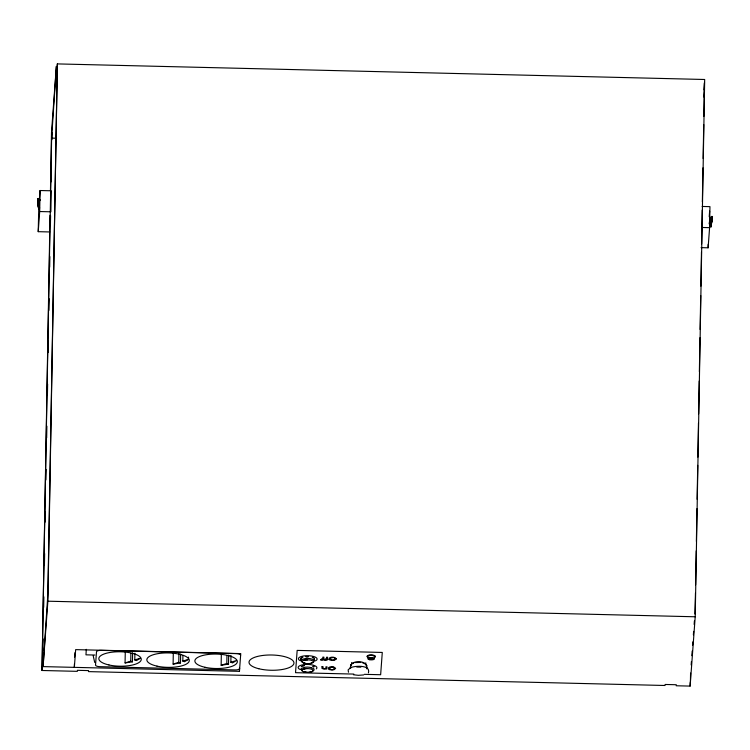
<?xml version="1.0" encoding="UTF-8"?>
<svg xmlns="http://www.w3.org/2000/svg" width="750" height="750" viewBox="0 0 750 750"><rect width="100%" height="100%" fill="white"/><g stroke="black" fill="none" stroke-linecap="round" stroke-linejoin="round"><path stroke-width="1.12" d="M49.697 231.956L38.222 231.675L38.756 208.425M39.694 211.537L40.069 190.519L51.234 190.791L50.869 211.8L39.694 211.537L38.222 231.675M57.347 63.909L47.878 601.2L43.078 666.609L47.822 594.966L57.347 63.909L704.681 79.491L695.212 616.781L690.122 686.091L676.2 685.763L676.275 684.731L665.109 684.469L665.034 685.491L88.491 671.616L88.566 670.594L77.4 670.322L77.325 671.344L42.009 670.491L50.034 215.259M50.466 190.772L51.488 132.675L56.362 66.319L51.619 138.112L42.009 670.491M42.656 665.831L42.694 663.497M42.919 650.634L43.125 638.944M43.688 607.369L43.866 596.85M44.428 565.284L44.634 553.594M45.188 522.019L45.375 511.5M45.928 479.934L46.116 469.406M46.669 437.841L46.875 426.15M47.438 394.584L47.616 384.056M48.178 352.491L48.384 340.8M48.919 310.397L49.125 298.706M49.678 267.141L49.866 256.622M50.419 225.047L50.587 215.7M51.188 181.791L51.375 171.272M51.928 139.697L52.05 132.684M74.409 663.928L74.353 667.359L75.656 649.631L240.75 653.606L239.447 671.334L42.3 666.591M132.609 652.809L132.45 661.819L125.072 662.925L125.278 651.666M132.45 661.819L130.744 661.181L130.884 653.297M134.794 659.934L140.456 658.191L136.5 660.572L134.794 659.934L134.906 653.184M180.638 653.972L180.478 662.972L173.109 664.087L173.306 652.828M180.478 662.972L178.772 662.334L178.931 653.334M188.531 657.094L188.494 659.344L184.528 661.725L182.822 661.087L182.925 655.462M228.675 655.125L228.516 664.134L221.137 665.241L221.344 653.981M228.516 664.134L226.809 663.497L226.95 655.613M230.859 662.25L236.522 660.506L232.566 662.888L230.859 662.25L230.972 655.491M239.447 671.334L239.512 667.828M350.663 668.4C348.178 659.147 369.572 659.541 366.619 668.784M351.666 664.547L351.694 662.475M365.794 662.812L365.756 664.884L364.903 663.666M369.075 658.125L370.266 658.172A1.856 0.628 1 0 1 373.003 658.791A1.856 0.628 1 0 1 370.191 659.269L369.244 658.669M369.234 659.194L369.356 658.088M370.041 659.222L370.05 658.697M690.122 686.091L690.188 682.584M690.413 682.191L690.572 673.041M695.475 592.978L694.903 614.016M695.616 584.784L696.216 550.819M696.384 541.453L696.956 508.659M697.125 499.294L697.725 465.328M697.866 457.134L698.466 423.169M698.634 413.803L699.206 381.009M699.375 371.644L699.975 337.688M700.116 329.484L700.716 295.528M700.884 286.153L701.475 252.197M701.625 243.994L702.225 210.037M702.366 201.834L702.966 167.878M703.134 158.513L703.725 124.547M703.875 116.353L704.475 82.387M701.091 247.631L708.113 247.8L708.178 244.303M708.113 247.8L709.594 227.662L709.959 206.644L702.141 206.456M86.288 649.331L85.969 654.834L94.903 655.05M39.413 199.472L40.069 190.519M74.597 657.112L74.916 652.678M703.875 90.066L704.391 83.081M703.884 97.05L704.316 91.275M709.219 216.713L709.631 211.116M691.172 664.941L691.425 661.472M691.847 655.688L692.184 651.056M692.616 645.262L692.869 641.794M693.375 634.847L693.628 631.378M694.144 624.431L694.397 620.962M314.409 659.353L314.156 659.831M711.834 220.069L711.066 225.684L711.413 223.678L710.419 223.528M710.194 225.375L711.197 225.516L712.481 216.412L710.906 227.147L711.413 223.678M710.972 219.731L711.966 219.881L712.191 218.044L711.197 217.894M709.134 223.856L710.259 217.172M711.966 219.881L712.312 217.884L712.097 219.741L711.103 219.591M712.191 218.044L711.197 225.516M38.231 205.406L38.119 206.006L39.122 205.912M39.038 202.05L38.034 202.153L38.147 201.544L38.522 208.041L39.525 207.938M38.522 208.041L37.744 199.519L38.034 202.153M301.875 670.584L300.994 668.859C304.641 666.375 310.266 666.609 313.969 668.897L314.091 670.087L312.469 671.109M301.088 658.903L301.397 658.181M709.978 226.762L711.506 216.384M370.931 657.581L371.484 657.6M38.531 198.394L39.534 208.828M368.428 672.863C370.847 664.828 355.538 665.634 350.691 667.612M314.025 661.622L314.203 660.169C310.5 657.872 304.875 657.638 301.228 660.122L301.969 661.781M349.847 668.044L350.85 667.537L348.131 669.825L348.469 672.216M301.875 666.384L301.228 666.75A6.75 2.306 1 0 1 302.034 666.225M313.2 662.137L313.716 661.903M352.697 663.375L353.85 662.906M125.072 662.925L130.744 661.181M173.109 664.087L178.772 662.334M182.822 661.087L188.494 659.344M221.137 665.241L226.809 663.497M311.344 662.737L312.028 662.559M302.972 665.934L304.387 665.606M370.125 657.684L371.691 657.619M305.447 659.897L306.038 659.831L305.456 659.906M305.212 668.634L305.803 668.569L305.231 668.634M303.038 665.709L304.012 665.662M363.6 674.934L358.341 675.319L353.447 674.747M306.844 659.775L307.481 659.766L306.863 659.784M306.619 668.513L307.256 668.494L306.637 668.513M355.341 662.559L360.703 662.447M37.931 202.744L38.925 202.65M37.819 203.297L38.812 203.203M38.634 207.441L39.638 207.338M369.337 658.266L369.572 658.387A1.856 0.628 1 0 0 369.525 659.016L369.637 659.072M356.747 667.05L360.881 667.153M308.447 656.634L305.841 656.7L307.978 656.644M51.619 138.112L56.297 138.234M701.775 227.466L709.594 227.662M47.878 601.2L695.212 616.781M42.459 657.441L43.237 657.459M353.831 674.081L295.528 672.684L297.159 650.4L382.284 652.444L380.644 674.728L364.322 674.334M710.297 223.669L711.291 223.809M310.912 667.537L311.409 667.669M362.391 662.728L363.816 663.141M312.384 657.319L313.275 657.703L312.328 657.488M302.081 661.866L302.644 662.109M366.853 667.997L367.613 668.466M313.566 666.469L314.053 666.75M314.053 658.209L313.903 658.05A6.75 2.306 1 0 1 314.091 659.803M94.716 662.447L93.188 655.716M39.909 199.322L40.153 200.559M301.125 659.203L301.453 658.022A6.75 2.306 1 0 0 301.106 659.175M239.634 668.513A4.472 1.519 1 0 1 235.05 669.928L99.891 666.675A4.472 1.519 1 0 1 95.531 665.044L96.506 651.769A4.472 1.519 1 0 1 101.091 650.353L236.25 653.616A4.472 1.519 1 0 1 240.609 655.237M300.291 669.562A9.394 3.206 1 0 1 305.981 664.444A9.394 3.206 1 0 1 316.341 668.888M300.525 660.834A9.394 3.206 1 0 1 301.172 656.512A9.394 3.206 1 0 1 313.856 656.55A9.394 3.206 1 0 1 315.422 660.881M367.622 656.906A4.078 1.387 1 0 1 371.297 654.919A4.078 1.387 1 0 1 374.672 657.084M373.866 658.041A2.775 0.947 1 0 1 373.828 658.528M368.719 658.631A2.775 0.947 1 0 1 368.381 658.153M367.613 657.263A4.078 1.387 1 0 1 371.297 655.266A4.078 1.387 1 0 1 374.672 657.431M368.344 656.016A3.337 1.134 1 0 1 369.6 655.631M372.928 655.716A3.337 1.134 1 0 1 373.603 655.903M320.466 659.747L322.453 660.112A1.734 0.591 1 0 0 323.391 659.869L324.469 659.344L323.766 659.025L323.897 657.159L322.828 657.131L322.688 658.997C318.562 658.631 325.387 660.009 320.522 659.747M322.022 666.712L322.022 668.475L323.859 668.981L326.869 669L327.028 666.834L325.959 666.806L325.837 668.428L324.994 668.597A1.828 0.619 1 0 1 323.803 668.625L323.025 668.25L323.091 666.741L322.022 666.712M324.188 659.841L326.175 660.206A1.734 0.591 1 0 0 327.113 659.963L328.191 659.428L327.488 659.109L327.619 657.253L326.55 657.225L326.409 659.081C322.378 658.706 329.091 660.103 324.188 659.841M37.538 198.497L38.653 209.175L37.538 198.497M330.019 658.481C334.219 664.134 338.072 654.544 330.019 658.481M329.316 668.062C333.516 673.716 337.359 664.125 329.316 668.062M336.3 658.903L334.641 660.15L330.872 660.178A3.263 1.106 1 0 1 329.306 659.634C327.609 656.541 335.569 656.391 336.3 658.903M335.597 668.484L333.938 669.731L330.169 669.759A3.263 1.106 1 0 1 328.603 669.216C326.906 666.122 334.866 665.972 335.597 668.484M300.919 658.275L301.05 659.531L300.919 658.275M366.684 665.409L366.356 666.103L366.684 665.409M369.909 658.594L371.119 659.184L372.45 658.772L369.909 658.594M308.672 663.6L308.053 663.619L308.672 663.6M308.438 672.328L307.828 672.356L308.438 672.328M302.288 657.497L301.875 657.759L302.887 657.281L302.288 657.497M311.306 663.244L310.828 663.356L311.325 663.225M311.081 671.972L310.594 672.094L311.091 671.962M304.706 660.028L304.209 660.15L304.706 660.028M304.481 668.756L303.975 668.878L304.481 668.756M307.2 663.591L306.591 663.562L307.2 663.591M306.975 672.328L306.356 672.291L306.975 672.328M305.775 663.45L305.203 663.366L305.775 663.45M305.541 672.188L304.978 672.103L305.541 672.188M310.059 663.488L309.497 663.553L310.078 663.469M309.834 672.216L309.272 672.281L309.844 672.206M304.481 663.197L303.994 663.066L304.481 663.197M304.247 671.934L303.759 671.803L304.247 671.934M308.625 659.766L308.625 659.766M308.391 668.503L308.391 668.503M310.022 659.934L310.022 659.934M309.788 668.663L309.788 668.663M311.259 660.216L311.259 660.216M311.034 668.944L311.034 668.944M313.744 666.797L312.806 666.262A6.75 2.306 1 0 1 313.678 666.788M350.944 665.737L350.719 665.025L350.944 665.737M258.806 668.738A22.463 7.631 1 0 0 293.888 663.562A22.463 7.631 1 0 0 261.788 655.594A22.463 7.631 1 0 0 258.806 668.738M205.031 667.284A21.234 7.219 1 0 0 237.328 661.809A21.234 7.219 1 0 0 205.95 654.797A21.234 7.219 1 0 0 205.031 667.284M108.966 664.969A21.234 7.219 1 0 0 141.263 659.494A21.234 7.219 1 0 0 109.884 652.491A21.234 7.219 1 0 0 108.966 664.969M157.003 666.131A21.234 7.219 1 0 0 189.291 660.656A21.234 7.219 1 0 0 157.922 653.644A21.234 7.219 1 0 0 157.003 666.131M303.947 671.972A5.7 1.95 1 0 0 313.163 670.894A5.7 1.95 1 0 0 305.475 668.663A5.7 1.95 1 0 0 303.947 671.972M304.172 663.234A5.7 1.95 1 0 0 313.387 662.166A5.7 1.95 1 0 0 305.709 659.925A5.7 1.95 1 0 0 304.172 663.234M369.413 659.681A3.337 1.134 1 0 0 374.484 658.819A3.337 1.134 1 0 0 369.562 657.722A3.337 1.134 1 0 0 369.413 659.681"/></g></svg>
